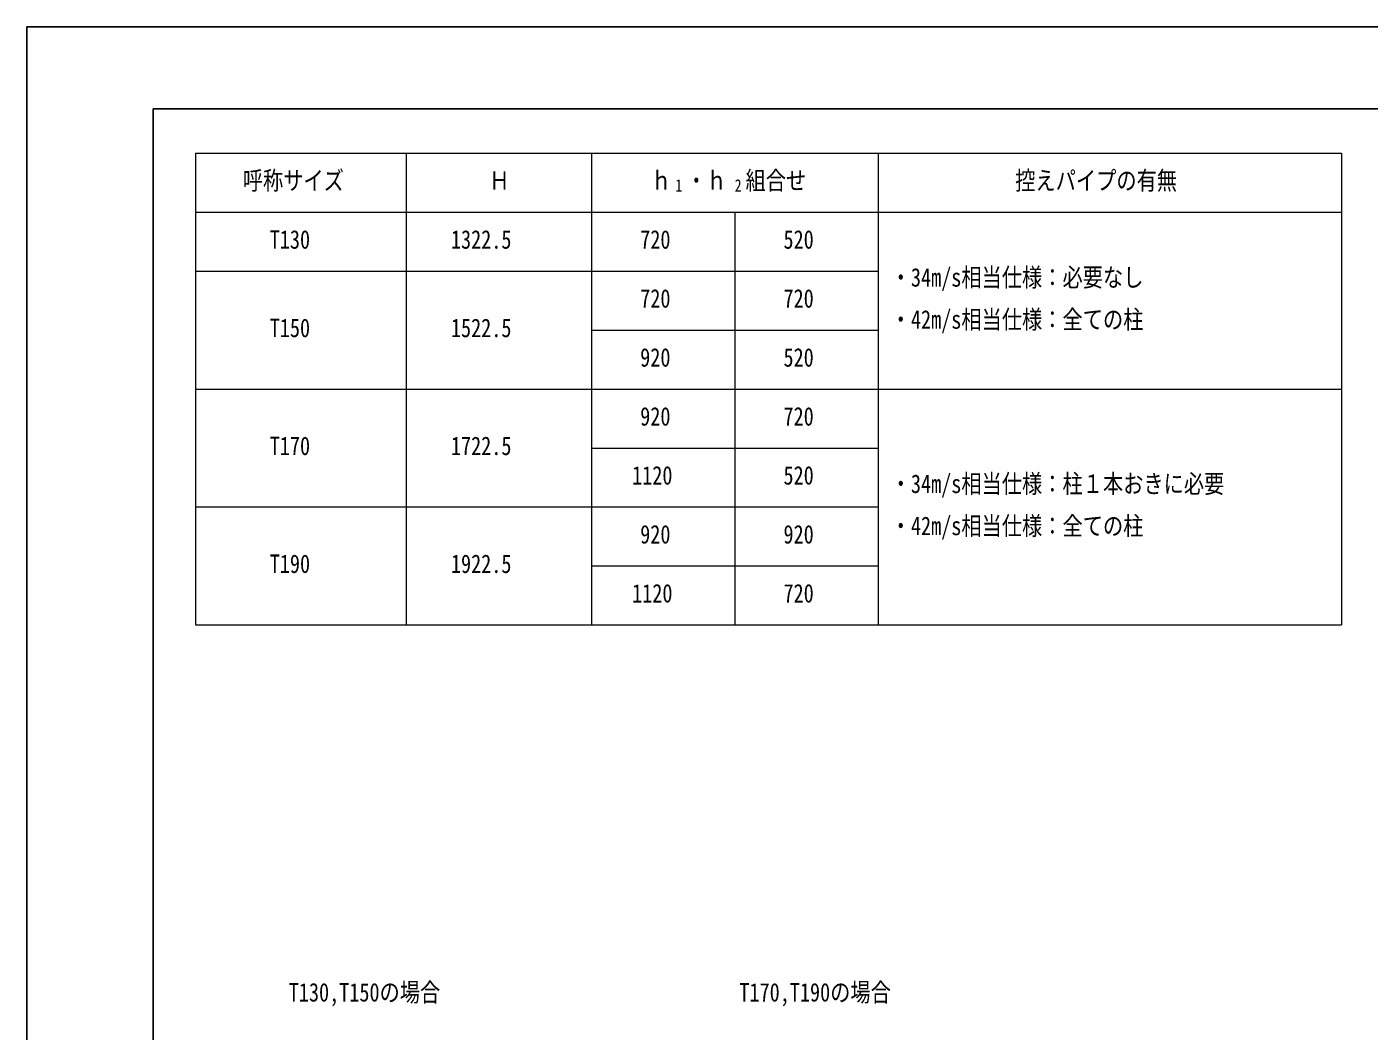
# Model space of a CAD drawing. Units: millimetres, scale not verified. Extents: x -4205 to 4205, y -2970 to 2970.
# Drawn here: x -4205 to -1020, y 585 to 2970 of the extents above; entities that cross this region are included whole.
import ezdxf
from ezdxf.enums import TextEntityAlignment as Align

# ---------------------------------------------------------------- set-up
doc = ezdxf.new("R2010")
doc.units = ezdxf.units.MM
doc.header["$LTSCALE"] = 16
doc.layers.add('0-1_TABLE1', color=7, linetype='Continuous', lineweight=18)
doc.layers.add('0-2_USER1', color=3, linetype='Continuous')
doc.layers.add('0-6_YKK_ZWAK', color=7, linetype='Continuous')
doc.styles.add('ＭＳ ゴシック', font='')
doc.styles.get('ＭＳ ゴシック').set_extended_font_data('MS Gothic')

msp = doc.modelspace()

# ---------------------------------------------------------------- linework, layer by layer
at = {"layer": '0-1_TABLE1'}
for p, q in [((-3805, 2670), (-1085, 2670)), ((-3805, 2670), (-3805, 1550)), ((-3305, 2670), (-3305, 1550)), ((-2865, 2670), (-2865, 1550)), ((-2185, 2670), (-2185, 1550)), ((-1085, 2670), (-1085, 1550)), ((-3805, 2530), (-1085, 2530)), ((-2525, 2530), (-2525, 1550)), ((-3805, 2390), (-2185, 2390)), ((-2865, 2250), (-2185, 2250)), ((-3805, 2110), (-1085, 2110)), ((-2865, 1970), (-2185, 1970)), ((-3805, 1830), (-2185, 1830)), ((-2865, 1690), (-2185, 1690)), ((-3805, 1550), (-1085, 1550))]:
    msp.add_line(p, q, dxfattribs=at)
at = {"layer": '0-6_YKK_ZWAK'}
for p in [(3895.02, 2775), (-3904.98, -2525)]:
    msp.add_line(p, (-3904.98, 2775), dxfattribs=at)
msp.add_lwpolyline([(-4205, -2970), (4205, -2970), (4205, 2970), (-4205, 2970)], close=True, dxfattribs=at)

# ---------------------------------------------------------------- texts
at = {"layer": '0-1_TABLE1', "style": 'ＭＳ ゴシック', "width": 0.8}
for s, height, p in [('呼称サイズ', 43.99, (-3692.6, 2570)), ('Ｈ', 43.99, (-3107.4, 2570)), ('ｈ', 43.99, (-2723.4, 2570)), ('・ｈ', 43.99, (-2640.2, 2570)), ('組合せ', 43.99, (-2499.4, 2570)), ('控えパイプの有無', 43.99, (-1859.46, 2570)), ('1', 29.33, (-2665.8, 2570)), ('2', 29.33, (-2525, 2570)), ('T130', 43.99, (-3628.6, 2430)), ('1322.5', 43.99, (-3198.6, 2430)), ('720', 43.99, (-2749.4, 2430)), ('520', 43.99, (-2409.4, 2430)), ('・34m/s相当仕様：必要なし', 43.99, (-2155, 2340)), ('720', 43.99, (-2749.4, 2290)), ('720', 43.99, (-2409.4, 2290)), ('・42m/s相当仕様：全ての柱', 43.99, (-2155, 2240)), ('T150', 43.99, (-3628.6, 2220)), ('1522.5', 43.99, (-3198.6, 2220)), ('920', 43.99, (-2749.4, 2150)), ('520', 43.99, (-2409.4, 2150)), ('920', 43.99, (-2749.4, 2010)), ('720', 43.99, (-2409.4, 2010)), ('T170', 43.99, (-3628.6, 1940)), ('1722.5', 43.99, (-3198.6, 1940)), ('1120', 43.99, (-2768.6, 1870)), ('520', 43.99, (-2409.4, 1870)), ('・34m/s相当仕様：柱１本おきに必要', 43.99, (-2155, 1850)), ('920', 43.99, (-2749.4, 1730)), ('920', 43.99, (-2409.4, 1730)), ('・42m/s相当仕様：全ての柱', 43.99, (-2155, 1750)), ('T190', 43.99, (-3628.6, 1660)), ('1922.5', 43.99, (-3198.6, 1660)), ('1120', 43.99, (-2768.6, 1590)), ('720', 43.99, (-2409.4, 1590))]:
    msp.add_text(s, height=height, dxfattribs=at).set_placement(p, align=Align.BOTTOM_LEFT)
at = {"layer": '0-2_USER1', "style": 'ＭＳ ゴシック', "width": 0.8}
for s, p in [('T130,T150の場合', (-3583.43, 642.58)), ('T170,T190の場合', (-2514.06, 642.58))]:
    msp.add_text(s, height=43.99, dxfattribs=at).set_placement(p, align=Align.BOTTOM_LEFT)

doc.saveas('drawing.dxf')
